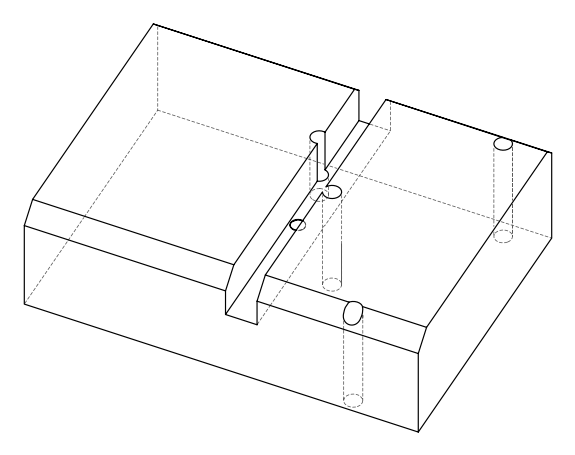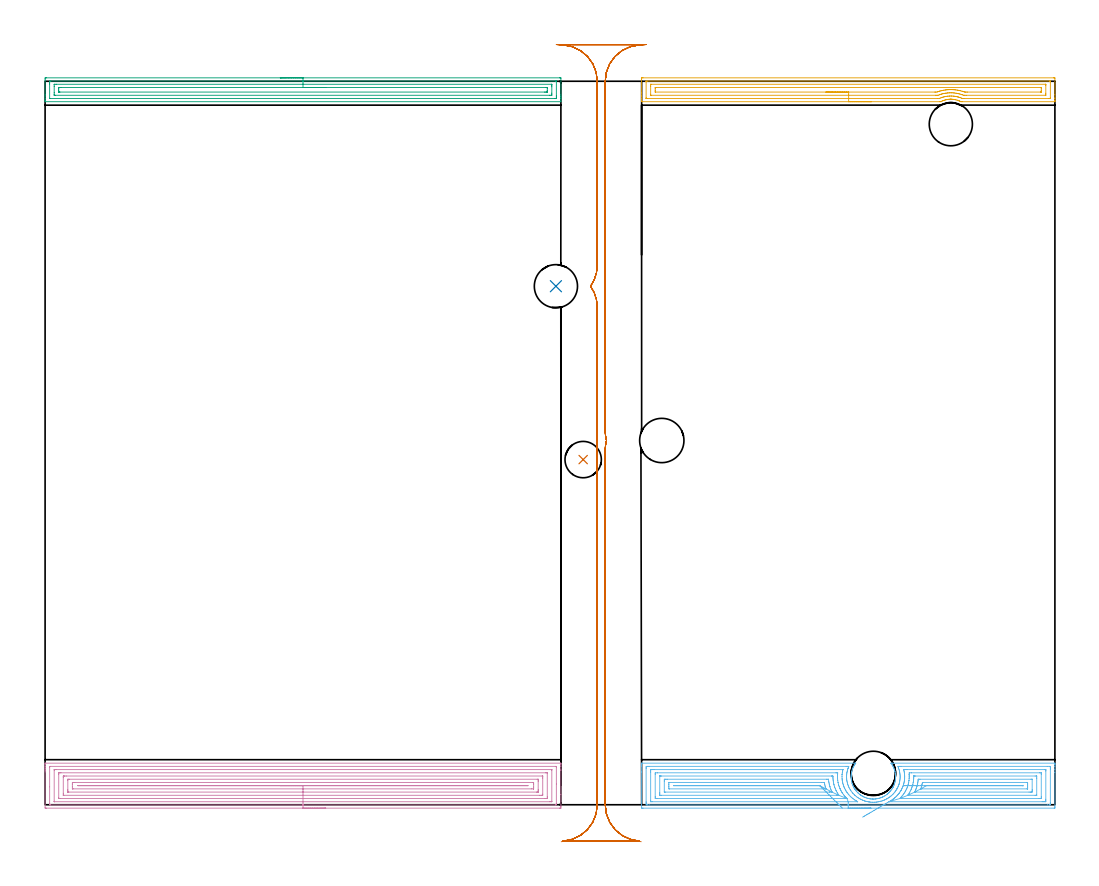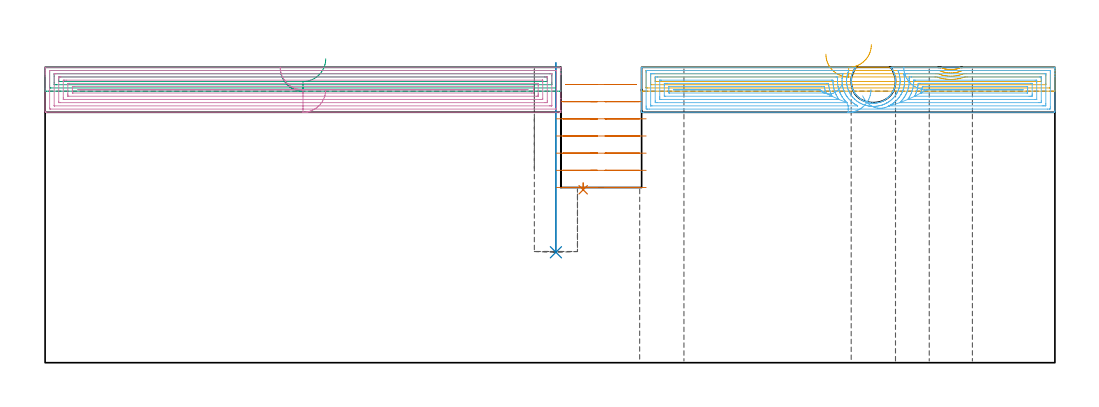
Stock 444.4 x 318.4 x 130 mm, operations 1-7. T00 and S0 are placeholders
(PLAN: 19 operations, 13 tool changes, 54.7 min)
(1 INDEXABLE_INSERT_DRILL_BLIND_HOLE_FROM_SOLID | STEP1POCKET | NXT0302_003 | 0.02 min | 10773 mm3)
(2 INDEXABLE_INSERT_DRILL_BLIND_HOLE_FROM_SOLID_1 | STEP1POCKET_1 | NXT0302_009 | 0.34 min | 22979 mm3)
(3 AREA_MILL | FG_CHAMFER_SURFACE | UGT0205_001 | 7.51 min | 12846 mm3)
(4 AREA_MILL_1 | FG_CHAMFER_SURFACE_1 | UGT0205_001 | 14.7 min | 46029 mm3)
(5 AREA_MILL_2 | FG_CHAMFER_SURFACE_2 | UGT0205_001 | 6.07 min | 10359 mm3)
(6 AREA_MILL_3 | FG_CHAMFER_SURFACE_3 | UGT0205_001 | 11.19 min | 37078 mm3)
(7 MILL_RECTANGULAR_SLOT | SLOT_RECTANGULAR | UGT0201_004 | Follow Part, ap 8, ae 75% | 10.96 min | 578624 mm3)
(8 SPOT_DRILL | STEP1HOLE | NXT0321_9005460120000 | 0.05 min | 31 mm3)
(9 SPOT_DRILL_1 | STEP1HOLE_1 | NXT0321_9005460120000 | 0.05 min | 224 mm3)
(10 SPOT_DRILL_2 | STEP1HOLE_2 | NXT0321_9005460120000 | 0.05 min | 219 mm3)
(11 DRILL_BLIND_HOLE_INTO_CENTER | STEP1HOLE | UGT0301_198 | 0.06 min | 143 mm3)
(12 GUN_DRILL_THROUGH_HOLE | STEP1HOLE | UGT0307_003 | 0.62 min | 4529 mm3)
(13 SPADE_DRILL_TO_ENLARGE_THROUGH_HOLE | STEP1HOLE | UGT0306_010 | 0.55 min | 32260 mm3)
(14 DRILL_BLIND_HOLE_INTO_CENTER_1 | STEP1HOLE_1 | NXT0301_092 | 0.08 min | 1689 mm3)
(15 GUN_DRILL_THROUGH_HOLE_1 | STEP1HOLE_1 | UGT0307_009 | 0.65 min | 12812 mm3)
(16 DRILL_TO_ENLARGE_THROUGH_HOLE | STEP1HOLE_1 | UGT0301_048 | 0.56 min | 22022 mm3)
(17 DRILL_BLIND_HOLE_INTO_CENTER_2 | STEP1HOLE_2 | UGT0301_198 | 0.06 min | 432 mm3)
(18 GUN_DRILL_THROUGH_HOLE_2 | STEP1HOLE_2 | UGT0307_003 | 0.63 min | 4662 mm3)
(19 SPADE_DRILL_TO_ENLARGE_THROUGH_HOLE_1 | STEP1HOLE_2 | UGT0306_010 | 0.55 min | 33036 mm3)
(TOOL NXT0302_003 | Index. Insert Drill 16mm [880-D1600L20-05] | D16 PA176 FL80 Z2)
(TOOL NXT0302_009 | Index. Insert Drill 19mm [880-D1900L25-05] | D19 PA176 FL95 Z2)
(TOOL UGT0205_001 | Chamfer Mill 20 x 3 x 45 deg. | D20 FL50 Z2)
(TOOL UGT0201_004 | End Mill 32 mm | D32 FL53 Z6)
(TOOL NXT0321_9005460120000 | NC Spot Drill, 142deg, 12mm, Carbide, Uncoated | D12 PA142 FL30 Z2)
(TOOL UGT0301_198 | Twist Drill 7.9 mm | D7.9 PA118 FL73 Z2)
(TOOL UGT0307_003 | Gun Drill 7 mm | D7 PA130 FL24 Z1)
(TOOL UGT0306_010 | Spade Drill 19.5mm | D19.5 PA132 FL10 Z2)
(TOOL NXT0301_092 | Carbide Drill 12.1mm [860.1-1210-061A1-MM 2214] | D12.1 PA140 FL77 Z2)
(TOOL UGT0307_009 | Gun Drill 12 mm | D12 PA130 FL24 Z1)
(TOOL UGT0301_048 | Twist Drill 19 mm | D19 PA118 FL135 Z2)
(OP 1 INDEXABLE_INSERT_DRILL_BLIND_HOLE_FROM_SOLID)
G17 G21 G94 G90
T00 M6
G54
G17 G0 G90 X236.8 Y151.9 S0 M3
G43 Z140. H1
G94 G81 G98 Z76.1 F250. R79.1
G80
M5
M2
(OP 2 INDEXABLE_INSERT_DRILL_BLIND_HOLE_FROM_SOLID_1)
G17 G21 G94 G90
T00 M6
G54
G17 G0 G90 X224.8 Y228.2 S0 M3
G43 Z140. H1
G94 G81 G98 Z48.6 F250. R132.
G80
M5
M2
(OP 3 AREA_MILL)
G17 G21 G94 G90
T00 M6
G54
G17 G0 G90 X103.5 Y319.9 S1061 M3
G43 Z140. H0
Z129.5
G94 G1 X103.538 Z128.628 F250.
X103.652 Z127.764
X103.841 Z126.912
X104.103 Z126.08
X104.437 Z125.274
X104.84 Z124.5
X105.308 Z123.764
X105.84 Z123.072
X106.429 Z122.429
X107.072 Z121.84
X107.764 Z121.309
X108.5 Z120.84
X109.274 Z120.437
X110.08 Z120.103
X110.912 Z119.841
X111.763 Z119.652
X112.628 Z119.538
X113.5 Z119.5
X226.395
X226.87 Y319.895 Z119.503
X226.99 Y319.892 Z119.506
X227. Y319.767 Z119.631
Y312.453 Z126.941
Y311.887 Z127.51
Y311.574 Z127.822
Y311.008 Z128.388
Y310.695 Z128.7
X226.999 Y309.696 Z129.703
X226.99 Y309.406 Z129.993
X226.841 Y309.4 Z130.
X0.159
X0.01 Y309.406 Z129.993
X0. Y309.697 Z129.703
Y310.068 Z129.331
Y310.695 Z128.7
Y311.887 Z127.51
Y312.453 Z126.941
Y318.888 Z120.509
X0.005 Y319.484 Z119.913
X0.01 Y319.892 Z119.506
X0.187 Y319.896 Z119.503
X0.605 Y319.9 Z119.5
X113.5
Y318.486 Z120.914
X224.61 Y318.485 Z120.915
X224.732
X224.965 Y318.48 Z120.92
X224.987 Y318.479 Z120.921
X224.991 Y318.464 Z120.936
X224.997 Y318.435 Z120.965
X224.999 Y318.406 Z120.994
X225. Y312.068 Z127.332
X224.998 Y311.574 Z127.826
X224.996 Y311.194 Z128.206
X224.985 Y310.821 Z128.579
X224.61 Y310.816 Z128.584
X224.488 Y310.815 Z128.585
X2.39
X2.268
X2.035 Y310.82 Z128.58
X2.013 Y310.821 Z128.579
X2.009 Y310.836 Z128.564
X2.003 Y310.865 Z128.535
X2.001 Y310.894 Z128.506
X2. Y317.232 Z122.168
X2.001 Y317.726 Z121.674
X2.004 Y318.106 Z121.294
X2.015 Y318.479 Z120.921
X2.39 Y318.484 Z120.916
X2.512 Y318.485 Z120.915
X113.5 Y318.486 Z120.914
Y317.072 Z122.328
X222.825 Y317.071 Z122.329
X222.901 Y317.069 Z122.331
X222.96 Y317.066 Z122.334
X222.99 Y317.063 Z122.337
X222.992 Y317.019 Z122.381
X222.997 Y316.847 Z122.553
X223. Y316.675 Z122.725
Y315.968 Z123.432
Y313.159 Z126.241
X222.997 Y312.453 Z126.947
X222.994 Y312.286 Z127.114
X222.986 Y312.235 Z127.165
X222.938 Y312.233 Z127.167
X222.825 Y312.231 Z127.169
X222.16 Y312.229 Z127.171
X221.932 Y312.228 Z127.172
X4.403 Y312.229 Z127.171
X4.175
X4.099 Y312.231 Z127.169
X4.04 Y312.234 Z127.166
X4.01 Y312.237 Z127.163
X4.008 Y312.281 Z127.119
X4.003 Y312.453 Z126.947
X4. Y312.625 Z126.775
Y313.332 Z126.068
Y316.141 Z123.259
X4.003 Y316.847 Z122.553
X4.006 Y317.014 Z122.386
X4.014 Y317.065 Z122.335
X4.062 Y317.067 Z122.333
X4.175 Y317.069 Z122.331
X4.84 Y317.071 Z122.329
X5.068
X113.5 Y317.072 Z122.328
Y315.657 Z123.743
X220.464
X220.873 Y315.653 Z123.747
X220.959 Y315.651 Z123.749
X220.99 Y315.648 Z123.752
X220.993 Y315.607 Z123.793
X220.996 Y315.511 Z123.889
X221. Y315.129 Z124.271
Y314.25 Z125.15
Y314.211 Z125.189
X220.993 Y313.791 Z125.609
X220.99 Y313.687 Z125.713
X220.978 Y313.649 Z125.751
X220.916 Y313.648 Z125.752
X220.722 Y313.645 Z125.755
X220.147 Y313.643 Z125.757
X219.832
X6.536
X6.127 Y313.647 Z125.753
X6.041 Y313.649 Z125.751
X6.01 Y313.652 Z125.748
X6.007 Y313.693 Z125.707
X6.004 Y313.789 Z125.611
X6. Y314.171 Z125.229
Y315.05 Z124.35
Y315.089 Z124.311
X6.007 Y315.509 Z123.891
X6.01 Y315.613 Z123.787
X6.022 Y315.651 Z123.749
X6.084 Y315.652 Z123.748
X6.278 Y315.655 Z123.745
X6.852 Y315.657 Z123.743
X7.168
X113.5
X114.372 Z123.781
X115.236 Z123.895
X116.088 Z124.083
X116.92 Z124.346
X117.726 Z124.68
X118.5 Z125.082
X119.236 Z125.551
X119.928 Z126.082
X120.571 Z126.672
X121.16 Z127.315
X121.691 Z128.007
X122.16 Z128.743
X122.563 Z129.517
X122.897 Z130.322
X123.159 Z131.155
X123.348 Z132.006
X123.462 Z132.871
X123.5 Z133.743
G0 Z140.
M5
M2
(OP 4 AREA_MILL_1)
G17 G21 G94 G90
T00 M6
G54
G17 G0 G90 X123.5 Y-1.5 S1061 M3
G43 Z140. H0
Z120.2
G94 G1 X123.462 Z119.328 F250.
X123.348 Z118.464
X123.159 Z117.612
X122.897 Z116.78
X122.563 Z115.974
X122.16 Z115.2
X121.692 Z114.464
X121.16 Z113.772
X120.571 Z113.129
X119.928 Z112.54
X119.236 Z112.008
X118.5 Z111.54
X117.726 Z111.137
X116.92 Z110.803
X116.088 Z110.541
X115.236 Z110.352
X114.372 Z110.238
X113.5 Z110.2
X0.605
X0.273 Y-1.496 Z110.202
X0.01 Y-1.492 Z110.206
X0. Y-1.224 Z110.473
Y14.467 Z126.162
Y15.07 Z126.764
Y15.642 Z127.339
Y15.959 Z127.656
Y16.532 Z128.228
Y16.849 Z128.544
Y17.483 Z129.182
Y17.899 Z129.599
X0.007 Y18.26 Z129.951
X0.01 Y18.305 Z129.995
X0.155 Y18.3 Z130.
X226.845
X226.99 Y18.305 Z129.995
X226.993 Y18.26 Z129.951
X227. Y17.899 Z129.598
Y17.483 Z129.183
Y16.849 Z128.544
Y15.642 Z127.339
Y15.07 Z126.764
Y4.541 Z116.238
Y-0.652 Z111.045
X226.998 Y-0.938 Z110.759
X226.992 Y-1.492 Z110.206
X226.952 Y-1.494 Z110.204
X226.395 Y-1.5 Z110.2
X113.5
Y-0.086 Z111.614
X2.427 Y-0.085 Z111.615
X2.39 Y-0.083 Z111.617
X2.01 Y-0.049 Z111.651
X2.001 Y0.339 Z112.039
X2. Y7.9 Z119.6
X2.001 Y16.347 Z128.047
X2.01 Y16.849 Z128.549
X2.355 Y16.883 Z128.583
X2.39 Y16.885 Z128.585
X224.573
X224.61 Y16.883 Z128.583
X224.99 Y16.849 Z128.549
X224.999 Y16.461 Z128.161
X225. Y9.095 Z120.795
X224.999 Y0.453 Z112.153
X224.99 Y-0.049 Z111.651
X224.645 Y-0.083 Z111.617
X224.61 Y-0.085 Z111.615
X113.5 Y-0.086 Z111.614
Y1.328 Z113.028
X4.175 Y1.329 Z113.029
X4.041 Y1.33 Z113.03
X4.019 Y1.332 Z113.032
X4.014 Y1.334 Z113.034
X4.01 Y1.347 Z113.047
X4.004 Y1.439 Z113.139
X4.001 Y1.555 Z113.255
Y15.243 Z126.943
X4.007 Y15.419 Z127.119
X4.01 Y15.463 Z127.163
X4.026 Y15.466 Z127.166
X4.075 Y15.469 Z127.169
X4.175 Y15.47 Z127.17
X4.665 Y15.471 Z127.171
X5.068
X222.825
X222.959 Y15.47 Z127.17
X222.981 Y15.468 Z127.168
X222.986 Y15.466 Z127.166
X222.99 Y15.453 Z127.153
X222.996 Y15.361 Z127.061
X222.999 Y15.245 Z126.945
Y1.557 Z113.257
X222.993 Y1.381 Z113.081
X222.99 Y1.337 Z113.037
X222.974 Y1.334 Z113.034
X222.925 Y1.331 Z113.031
X222.825 Y1.33 Z113.03
X222.335 Y1.329 Z113.029
X221.932 Y1.328 Z113.028
X113.5
Y2.743 Z114.443
X6.729
X6.063 Y2.745 Z114.445
X6.025 Y2.747 Z114.447
X6.01 Y2.749 Z114.449
X6.008 Y2.768 Z114.468
X6.003 Y2.868 Z114.568
X6.001 Y3.068 Z114.768
X6. Y13.291 Z124.991
X6.002 Y13.716 Z125.416
X6.005 Y13.928 Z125.628
X6.01 Y14.034 Z125.734
X6.013 Y14.051 Z125.751
X6.034 Y14.053 Z125.753
X6.086 Y14.055 Z125.755
X6.853 Y14.057 Z125.757
X6.976
X220.271
X220.937 Y14.055 Z125.755
X220.975 Y14.053 Z125.753
X220.99 Y14.051 Z125.751
X220.992 Y14.032 Z125.732
X220.996 Y13.932 Z125.632
X220.999 Y13.732 Z125.432
X221. Y3.509 Z115.209
X220.998 Y3.084 Z114.784
X220.995 Y2.872 Z114.572
X220.99 Y2.766 Z114.466
X220.987 Y2.749 Z114.449
X220.966 Y2.747 Z114.447
X220.914 Y2.745 Z114.445
X220.147 Y2.743 Z114.443
X220.024
X113.5
Y4.157 Z115.857
X8.234
X8.105 Y4.159 Z115.859
X8.02 Y4.163 Z115.863
X8.009 Y4.165 Z115.865
X8.005 Y4.169 Z115.869
X8.003 Y4.186 Z115.886
X8.001 Y4.398 Z116.098
X8. Y5.033 Z116.733
Y12.147 Z123.847
X8.003 Y12.402 Z124.102
X8.007 Y12.561 Z124.261
X8.01 Y12.633 Z124.333
X8.154 Y12.637 Z124.337
X8.397 Y12.641 Z124.341
X8.637 Y12.642 Z124.342
X9.288 Y12.643 Z124.343
X218.766
X218.895 Y12.641 Z124.341
X218.979 Y12.637 Z124.337
X218.991 Y12.635 Z124.335
X218.995 Y12.631 Z124.331
X218.997 Y12.614 Z124.314
X218.999 Y12.402 Z124.102
X219. Y11.767 Z123.467
Y4.653 Z116.353
X218.997 Y4.398 Z116.098
X218.993 Y4.239 Z115.939
X218.99 Y4.167 Z115.867
X218.846 Y4.163 Z115.863
X218.603 Y4.159 Z115.859
X218.363 Y4.158 Z115.858
X217.712 Y4.157 Z115.857
X113.5
Y5.571 Z117.271
X10.422 Y5.572 Z117.272
X10.136 Y5.573 Z117.273
X10.051 Y5.576 Z117.276
X10.016 Y5.578 Z117.278
X10.01 Y5.596 Z117.296
X10.003 Y5.705 Z117.405
X10.001 Y6.177 Z117.877
X10. Y6.597 Z118.297
X10.001 Y10.623 Z122.323
X10.003 Y11.041 Z122.741
X10.01 Y11.184 Z122.884
X10.014 Y11.222 Z122.922
X10.043 Y11.224 Z122.924
X10.119 Y11.226 Z122.926
X10.422 Y11.228 Z122.928
X10.707 Y11.229 Z122.929
X216.578 Y11.228 Z122.928
X216.864 Y11.227 Z122.927
X216.949 Y11.224 Z122.924
X216.984 Y11.222 Z122.922
X216.99 Y11.204 Z122.904
X216.997 Y11.095 Z122.795
X216.999 Y10.623 Z122.323
X217. Y10.203 Z121.903
Y6.645 Z118.345
X216.999 Y6.177 Z117.877
X216.997 Y5.759 Z117.459
X216.99 Y5.616 Z117.316
X216.986 Y5.578 Z117.278
X216.957 Y5.576 Z117.276
X216.881 Y5.574 Z117.274
X216.578 Y5.572 Z117.272
X216.293 Y5.571 Z117.271
X113.5
Y6.985 Z118.685
X12.288 Y6.986 Z118.686
X12.207 Y6.988 Z118.688
X12.127 Y6.992 Z118.692
X12.01 Y7.003 Z118.703
X12.007 Y7.066 Z118.766
X12.001 Y7.271 Z118.971
X12. Y7.955 Z119.655
Y9.051 Z120.751
X12.003 Y9.734 Z121.434
X12.006 Y9.785 Z121.485
X12.009 Y9.805 Z121.505
X12.047 Y9.809 Z121.509
X12.128 Y9.813 Z121.513
X12.207 Y9.814 Z121.514
X13.019 Y9.815 Z121.515
X214.713 Y9.814 Z121.514
X214.793 Y9.812 Z121.512
X214.873 Y9.808 Z121.508
X214.99 Y9.797 Z121.497
X214.993 Y9.734 Z121.434
X214.999 Y9.529 Z121.229
X215. Y8.845 Z120.545
Y7.749 Z119.449
X214.997 Y7.066 Z118.766
X214.994 Y7.015 Z118.715
X214.991 Y6.995 Z118.695
X214.954 Y6.991 Z118.691
X214.872 Y6.987 Z118.687
X214.793 Y6.986 Z118.686
X213.981 Y6.985 Z118.685
X113.5
Y8.4 Z120.1
X14.438 Y8.399 Z120.099
Y8.4 Z120.1
X212.562
X113.5
X112.628 Z120.138
X111.764 Z120.251
X110.912 Z120.44
X110.08 Z120.703
X109.274 Z121.036
X108.5 Z121.439
X107.764 Z121.908
X107.072 Z122.439
X106.429 Z123.028
X105.84 Z123.672
X105.308 Z124.364
X104.84 Z125.1
X104.437 Z125.873
X104.103 Z126.679
X103.841 Z127.511
X103.652 Z128.363
X103.538 Z129.228
X103.5 Z130.1
G0 Z140.
M5
M2
(OP 5 AREA_MILL_2)
G17 G21 G94 G90
T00 M6
G54
G17 G0 G90 X363.626 Y309.4 S1061 M3
G43 Z140. H0
G94 G1 X363.588 Z139.128 F250.
X363.474 Z138.263
X363.286 Z137.412
X363.023 Z136.58
X362.689 Z135.774
X362.287 Z135.
X361.818 Z134.264
X361.287 Z133.572
X360.697 Z132.929
X360.054 Z132.339
X359.362 Z131.808
X358.626 Z131.34
X357.853 Z130.937
X357.047 Z130.603
X356.215 Z130.341
X355.363 Z130.152
X354.498 Z130.038
X353.626 Z130.
X262.683
X262.51 Y309.402 Z129.989
X262.502 Y309.568 Z129.824
X262.5 Y309.741 Z129.658
Y309.973 Z129.426
Y310.695 Z128.7
Y311.934 Z127.462
Y313.332 Z126.064
Y319.225 Z120.173
X262.503 Y319.484 Z119.914
X262.51 Y319.892 Z119.505
X262.711 Y319.896 Z119.502
X263.131 Y319.9 Z119.5
X443.769
X444.245 Y319.895 Z119.503
X444.39 Y319.892 Z119.506
X444.4 Y319.743 Z119.654
Y312.453 Z126.942
Y311.056 Z128.341
Y310.695 Z128.7
Y309.973 Z129.426
Y309.741 Z129.658
X444.397 Y309.568 Z129.824
X444.39 Y309.402 Z129.989
X444.216 Y309.4 Z130.
X403.528
X403.038 Y309.406 Z129.992
X402.97 Y309.433 Z129.966
X402.586 Y309.617 Z129.78
X402.31 Y309.735 Z129.663
X402.141 Y309.807 Z129.591
X401.693 Y309.977 Z129.423
X401.351 Y310.092 Z129.308
X400.799 Y310.232 Z129.164
X400.353 Y310.329 Z129.07
X399.906 Y310.402 Z128.997
X399.46 Y310.452 Z128.943
X399.392 Y310.456 Z128.937
X399.012 Y310.486 Z128.91
X398.845 Y310.493 Z128.905
X398.786 Y310.494 Z128.904
X398.662 Z128.9
X398.519 Y310.495
X398.467 Y310.496 Z128.902
X398.398 Y310.495 Z128.9
X398.32 Y310.489 Z128.902
X398.119 Y310.481 Z128.914
X398.041 Y310.475 Z128.921
X397.818 Y310.456 Z128.936
X397.672 Y310.446 Z128.95
X397.226 Y310.393 Z129.007
X396.778 Y310.316 Z129.083
X396.374 Y310.226 Z129.17
X396.332 Y310.217 Z129.18
X395.849 Y310.092 Z129.308
X395.439 Y309.954 Z129.446
X394.99 Y309.779 Z129.619
X394.545 Y309.584 Z129.812
X394.373 Y309.501 Z129.897
X394.242 Y309.44 Z129.958
X394.164 Y309.406 Z129.992
X393.691 Y309.4 Z130.
X353.626
Y310.814 Z128.586
X264.919 Y310.815 Z128.585
X264.796 Y310.816 Z128.584
X264.553 Y310.821 Z128.579
X264.509 Y310.829 Z128.571
X264.505 Y310.862 Z128.538
X264.503 Y310.897 Z128.503
X264.5 Y311.106 Z128.294
Y318.138 Z121.262
X264.502 Y318.275 Z121.125
X264.505 Y318.385 Z121.015
X264.51 Y318.457 Z120.943
X264.517 Y318.479 Z120.921
X265.041 Y318.485 Z120.915
X441.981
X442.104 Y318.484 Z120.916
X442.347 Y318.479 Z120.921
X442.391 Y318.471 Z120.929
X442.395 Y318.438 Z120.962
X442.397 Y318.403 Z120.997
X442.4 Y318.194 Z121.206
Y311.162 Z128.238
X442.398 Y311.025 Z128.375
X442.395 Y310.915 Z128.485
X442.39 Y310.843 Z128.557
X442.383 Y310.821 Z128.579
X441.859 Y310.814 Z128.586
X404.3 Y310.815 Z128.585
X403.915 Y310.819 Z128.581
X403.722 Y310.821 Z128.579
X403.626 Y310.835 Z128.565
X403.528 Y310.873 Z128.527
X403.222 Y310.996 Z128.404
X402.634 Y311.217 Z128.183
X402.303 Y311.33 Z128.07
X401.849 Y311.466 Z127.934
X401.74 Y311.495 Z127.905
X401.43 Y311.574 Z127.826
X400.845 Y311.693 Z127.707
X400.695 Y311.721 Z127.679
X400.286 Y311.784 Z127.616
X399.951 Y311.823 Z127.577
X399.666 Y311.854 Z127.546
X399.057 Y311.895 Z127.505
X398.722 Y311.903 Z127.497
X398.163 Y311.896 Z127.504
X397.853 Y311.878 Z127.522
X397.268 Y311.826 Z127.574
X397.04 Y311.798 Z127.602
X396.374 Y311.697 Z127.703
X396.268 Y311.678 Z127.722
X395.765 Y311.574 Z127.826
X395.48 Y311.503 Z127.897
X395.121 Y311.401 Z127.999
X394.847 Y311.317 Z128.083
X394.735 Y311.28 Z128.12
X394.586 Y311.226 Z128.174
X394.197 Y311.077 Z128.323
X393.691 Y310.877 Z128.523
X393.558 Y310.825 Z128.575
X392.797 Y310.816 Z128.584
X392.675 Y310.815 Z128.585
X353.626 Y310.814 Z128.586
Y312.228 Z127.172
X266.632 Y312.229 Z127.171
X266.571 Y312.23 Z127.17
X266.531 Y312.233 Z127.167
X266.515 Y312.235 Z127.165
X266.51 Y312.25 Z127.15
X266.504 Y312.453 Z126.947
X266.501 Y312.656 Z126.744
X266.5 Y316.172 Z123.228
X266.504 Y316.847 Z122.553
X266.507 Y317.044 Z122.356
X266.516 Y317.065 Z122.335
X266.537 Y317.067 Z122.333
X266.594 Y317.07 Z122.33
X266.708 Y317.071 Z122.329
X440.268
X440.329 Y317.07 Z122.33
X440.369 Y317.067 Z122.333
X440.385 Y317.065 Z122.335
X440.39 Y317.05 Z122.35
X440.396 Y316.847 Z122.553
X440.399 Y316.644 Z122.756
X440.4 Y313.128 Z126.272
X440.396 Y312.453 Z126.947
X440.392 Y312.256 Z127.144
X440.384 Y312.235 Z127.165
X440.363 Y312.233 Z127.167
X440.306 Y312.23 Z127.17
X440.192 Y312.229 Z127.171
X405.317
X404.648 Y312.231 Z127.169
X404.422 Y312.235 Z127.165
X404.201 Y312.24 Z127.16
X403.628 Y312.453 Z126.947
X403.528 Y312.489 Z126.911
X403.471 Y312.508 Z126.892
X402.634 Y312.762 Z126.638
X402.204 Y312.875 Z126.525
X401.74 Y312.979 Z126.421
X401.073 Y313.107 Z126.293
X400.845 Y313.144 Z126.256
X400.036 Y313.248 Z126.152
X399.951 Y313.256 Z126.144
X399.073 Y313.316 Z126.084
X399.057
X398.177 Y313.317 Z126.083
X398.163
X397.339 Y313.262 Z126.138
X397.268 Y313.255 Z126.145
X396.54 Y313.169 Z126.231
X396.374 Y313.145 Z126.255
X395.77 Y313.046 Z126.354
X395.48 Y312.985 Z126.415
X395.039 Y312.886 Z126.514
X394.586 Y312.769 Z126.631
X394.333 Y312.701 Z126.699
X393.691 Y312.496 Z126.904
X393.659 Y312.485 Z126.915
X393.572 Y312.453 Z126.947
X393.012 Y312.242 Z127.158
X392.797 Y312.236 Z127.164
X392.13 Y312.23 Z127.17
X391.903 Y312.229 Z127.171
X353.626 Y312.228 Z127.172
Y313.643 Z125.757
X268.649
X268.567 Y313.645 Z125.755
X268.53 Y313.647 Z125.753
X268.514 Y313.649 Z125.751
X268.51 Y313.666 Z125.734
X268.506 Y313.773 Z125.627
X268.5 Y314.207 Z125.193
Y315.086 Z124.314
X268.507 Y315.527 Z123.873
X268.51 Y315.635 Z123.765
X268.517 Y315.651 Z123.749
X268.551 Y315.653 Z123.747
X268.62 Y315.655 Z123.745
X268.813 Y315.657 Z123.743
X438.251
X438.333 Y315.655 Z123.745
X438.37 Y315.653 Z123.747
X438.386 Y315.651 Z123.749
X438.39 Y315.634 Z123.766
X438.394 Y315.527 Z123.873
X438.4 Y315.093 Z124.307
Y314.214 Z125.186
X438.393 Y313.773 Z125.627
X438.39 Y313.665 Z125.735
X438.383 Y313.649 Z125.751
X438.349 Y313.647 Z125.753
X438.28 Y313.645 Z125.755
X438.087 Y313.643 Z125.757
X405.894
X405.317 Y313.645 Z125.755
X404.995 Y313.648 Z125.752
X404.711 Y313.654 Z125.746
X404.422 Y313.748 Z125.652
X403.791 Y313.952 Z125.448
X403.528 Y314.029 Z125.371
X402.881 Y314.211 Z125.189
X402.634 Y314.268 Z125.132
X402.558 Y314.285 Z125.115
X401.74 Y314.444 Z124.956
X401.447 Y314.498 Z124.902
X400.845 Y314.58 Z124.82
X400.415 Y314.633 Z124.767
X399.951 Y314.673 Z124.727
X399.447 Y314.706 Z124.694
X399.057 Y314.724 Z124.676
X398.532 Y314.727 Z124.673
X398.163 Y314.725 Z124.675
X397.666 Y314.699 Z124.701
X397.268 Y314.673 Z124.727
X396.837 Y314.635 Z124.765
X396.374 Y314.582 Z124.818
X396.04 Y314.539 Z124.861
X395.48 Y314.451 Z124.949
X395.271 Y314.416 Z124.984
X394.586 Y314.274 Z125.126
X394.533 Y314.262 Z125.138
X394.312 Y314.211 Z125.189
X393.824 Y314.08 Z125.32
X393.691 Y314.042 Z125.358
X393.144 Y313.87 Z125.53
X392.797 Y313.757 Z125.643
X392.475 Y313.649 Z125.751
X391.903 Y313.645 Z125.755
X391.586 Y313.643 Z125.757
X353.626
X352.755 Z125.795
X351.89 Z125.909
X351.038 Z126.098
X350.206 Z126.36
X349.4 Z126.694
X348.626 Z127.097
X347.891 Z127.566
X347.198 Z128.097
X346.555 Z128.686
X345.966 Z129.329
X345.435 Z130.022
X344.966 Z130.757
X344.563 Z131.531
X344.229 Z132.337
X343.967 Z133.169
X343.778 Z134.021
X343.664 Z134.886
X343.626 Z135.757
G0 Z140.
M5
M2
(OP 6 AREA_MILL_3)
G17 G21 G94 G90
T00 M6
G54
G17 G0 G90 X363.45 Y-1.5 S1061 M3
G43 Z140. H0
Z120.2
G94 G1 X363.412 Z119.328 F250.
X363.298 Z118.464
X363.109 Z117.612
X362.847 Z116.78
X362.513 Z115.974
X362.11 Z115.2
X361.641 Z114.464
X361.11 Z113.772
X360.521 Z113.129
X359.878 Z112.54
X359.186 Z112.008
X358.45 Z111.54
X357.676 Z111.137
X356.87 Z110.803
X356.038 Z110.541
X355.186 Z110.352
X354.322 Z110.238
X353.45 Z110.2
X263.131
X262.798 Y-1.497 Z110.202
X262.51 Y-1.492 Z110.206
X262.5 Y-1.2 Z110.497
Y14.443 Z126.139
Y16.849 Z128.544
Y17.579 Z129.279
Y17.839 Z129.539
X262.506 Y18.253 Z129.945
X262.51 Y18.304 Z129.995
X262.679 Y18.3 Z130.
X356.58
X356.735 Y18.297 Z129.989
X356.716 Y18.264 Z129.957
X356.64 Y18.15 Z129.85
X356.597 Y18.091 Z129.791
X356.442 Y17.869 Z129.569
X356.13 Y17.395 Z129.095
X355.892 Y16.97 Z128.67
X355.671 Y16.539 Z128.239
X355.474 Y16.099 Z127.799
X355.296 Y15.654 Z127.354
X355.237 Y15.491 Z127.191
X355.027 Y14.769 Z126.469
X354.92 Y14.327 Z126.027
X354.836 Y13.884 Z125.584
X354.774 Y13.442 Z125.142
X354.732 Y12.998 Z124.698
X354.711 Y12.556 Z124.256
X354.709 Y12.113 Z123.813
X354.728 Y11.67 Z123.37
X354.766 Y11.228 Z122.928
X354.825 Y10.784 Z122.484
X354.91 Y10.343 Z122.043
X355.127 Y9.457 Z121.157
X355.178 Y9.282 Z120.982
X355.237 Y9.109 Z120.809
X355.446 Y8.572 Z120.272
X355.641 Y8.128 Z119.826
X355.727 Y7.955 Z119.648
X355.859 Y7.689 Z119.384
X355.957 Y7.511 Z119.205
X355.991 Y7.447 Z119.143
X356.062 Y7.323 Z119.023
X356.13 Y7.207 Z118.906
X356.224 Y7.066 Z118.762
X356.309 Y6.935 Z118.634
X356.396 Y6.802 Z118.501
X356.431 Y6.754 Z118.453
X356.528 Y6.621 Z118.317
X356.639 Y6.466 Z118.165
X356.701 Y6.38 Z118.08
X356.729 Y6.345 Z118.044
X356.862 Y6.177 Z117.872
X357.024 Y5.968 Z117.668
X357.05 Y5.937 Z117.637
X357.068 Y5.916 Z117.616
X357.484 Y5.473 Z117.172
X357.673 Y5.287 Z116.984
X357.722 Y5.238 Z116.937
X357.931 Y5.032 Z116.73
X358.365 Y4.67 Z116.369
X358.718 Y4.398 Z116.095
X358.81 Y4.327 Z116.024
X359.068 Y4.147 Z115.844
X359.263 Y4.025 Z115.722
X359.383 Y3.95 Z115.646
X359.628 Y3.805 Z115.503
X359.704 Y3.761 Z115.459
X360.157 Y3.525 Z115.223
X360.263 Y3.474 Z115.173
X360.597 Y3.315 Z115.012
X360.719 Y3.261 Z114.96
X360.803 Y3.228 Z114.928
X360.846 Y3.212 Z114.911
X361.051 Y3.135 Z114.83
X361.103 Y3.115 Z114.81
X361.498 Y2.979 Z114.672
X361.945 Y2.846 Z114.545
X362.393 Y2.736 Z114.435
X362.84 Y2.65 Z114.347
X363.039 Y2.619 Z114.318
X363.101 Y2.61 Z114.309
X363.287 Y2.584 Z114.279
X363.724 Y2.537 Z114.237
X364.126 Y2.515 Z114.214
X364.141 Z114.213
X364.171 Y2.513 Z114.21
X364.174
X364.355 Y2.511 Z114.206
X364.617 Y2.507 Z114.205
X365.075 Y2.527 Z114.218
X365.44 Y2.554 Z114.253
X365.511 Y2.559 Z114.259
X365.957 Y2.616 Z114.316
X366.405 Y2.696 Z114.393
X366.864 Y2.8 Z114.494
X366.957 Y2.823 Z114.522
X367.025 Y2.842 Z114.54
X367.311 Y2.922 Z114.619
X367.744 Y3.061 Z114.761
X368.146 Y3.212 Z114.91
X368.205 Y3.235 Z114.931
X368.278 Y3.261 Z114.96
X368.638 Y3.424 Z115.12
X368.652 Y3.431 Z115.127
X369.087 Y3.648 Z115.348
X369.531 Y3.895 Z115.594
X369.928 Y4.146 Z115.845
X370.424 Y4.5 Z116.2
X370.55 Y4.6 Z116.3
X370.666 Y4.694 Z116.391
X370.739 Y4.752 Z116.45
X370.75 Y4.761 Z116.459
X371.067 Y5.031 Z116.731
X371.225 Y5.178 Z116.878
X371.318 Y5.264 Z116.964
X371.628 Y5.584 Z117.284
X371.867 Y5.848 Z117.547
X371.896 Y5.88 Z117.578
X371.929 Y5.917 Z117.616
X372.084 Y6.105 Z117.803
X372.143 Y6.177 Z117.872
X372.211 Y6.258 Z117.956
X372.602 Y6.802 Z118.501
X372.862 Y7.204 Z118.902
X373.104 Y7.612 Z119.311
X373.124 Y7.648 Z119.347
X373.144 Y7.687 Z119.386
X373.275 Y7.955 Z119.653
X373.359 Y8.128 Z119.826
X373.507 Y8.463 Z120.163
X373.555 Y8.572 Z120.272
X373.724 Y9.013 Z120.713
X373.871 Y9.457 Z121.157
X373.998 Y9.896 Z121.596
X374.095 Y10.343 Z122.043
X374.174 Y10.784 Z122.484
X374.234 Y11.228 Z122.928
X374.272 Y11.67 Z123.37
X374.291 Y12.113 Z123.813
X374.289 Y12.556 Z124.256
X374.268 Y12.998 Z124.698
X374.226 Y13.442 Z125.142
X374.159 Y13.884 Z125.584
X373.998 Y14.705 Z126.405
X373.981 Y14.769 Z126.469
X373.849 Y15.213 Z126.913
X373.701 Y15.654 Z127.354
X373.526 Y16.099 Z127.799
X373.329 Y16.539 Z128.239
X373.104 Y16.988 Z128.688
X372.979 Y17.207 Z128.907
X372.847 Y17.425 Z129.125
X372.459 Y18.013 Z129.713
X372.326 Y18.195 Z129.895
X372.266 Y18.293 Z129.993
X372.351 Y18.295 Z129.995
X373.124 Y18.3 Z130.
X444.221
X444.39 Y18.304 Z129.995
X444.394 Y18.253 Z129.945
X444.4 Y17.839 Z129.538
Y17.579 Z129.279
Y16.849 Z128.544
Y15.594 Z127.291
Y14.181 Z125.876
Y-0.938 Z110.759
X444.398 Y-1.202 Z110.496
X444.39 Y-1.492 Z110.206
X444.099 Y-1.499 Z110.199
X353.45 Y-1.5 Z110.2
Y-0.086 Z111.614
X265.851
X264.954 Y-0.084 Z111.616
X264.919 Y-0.082 Z111.618
X264.51 Y-0.049 Z111.651
X264.503 Y0.365 Z112.065
X264.501 Y0.841 Z112.541
X264.5 Y1.257 Z112.957
X264.501 Y15.959 Z127.659
X264.502 Y16.374 Z128.074
X264.51 Y16.849 Z128.549
X264.886 Y16.882 Z128.582
X264.919 Y16.883 Z128.583
X265.776 Y16.886 Z128.586
X352.556
X353.416 Y16.883 Z128.583
X353.45 Y16.88 Z128.58
X353.701 Y16.849 Z128.549
X353.629 Y16.671 Z128.371
X353.45 Y16.235 Z127.935
X353.374 Y16.035 Z127.735
X353.348 Y15.959 Z127.659
X353.163 Y15.356 Z127.056
X353.083 Y15.07 Z126.77
X352.979 Y14.649 Z126.349
X352.885 Y14.181 Z125.881
X352.838 Y13.9 Z125.6
X352.764 Y13.291 Z124.991
X352.746 Y13.103 Z124.803
X352.718 Y12.402 Z124.102
X352.715 Y12.243 Z123.943
X352.748 Y11.513 Z123.213
X352.761 Y11.308 Z123.008
X352.849 Y10.623 Z122.323
X352.912 Y10.269 Z121.969
X353.039 Y9.734 Z121.434
X353.196 Y9.097 Z120.797
X353.28 Y8.845 Z120.545
X353.45 Y8.376 Z120.076
X353.629 Y7.955 Z119.655
X353.765 Y7.642 Z119.342
X354.064 Y7.066 Z118.766
X354.344 Y6.581 Z118.281
X354.613 Y6.177 Z117.877
X355.238 Y5.33 Z117.03
X355.274 Y5.287 Z116.987
X355.525 Y5.002 Z116.702
X356.113 Y4.398 Z116.098
X356.133 Y4.379 Z116.079
X356.468 Y4.064 Z115.764
X357.027 Y3.609 Z115.309
X357.063 Y3.581 Z115.281
X357.161 Y3.509 Z115.209
X357.603 Y3.191 Z114.891
X357.921 Y2.984 Z114.684
X358.537 Y2.619 Z114.319
X358.815 Y2.471 Z114.171
X359.122 Y2.314 Z114.014
X359.71 Y2.048 Z113.748
X359.843 Y1.995 Z113.695
X360.549 Y1.73 Z113.43
X360.604 Y1.711 Z113.411
X360.633 Y1.701 Z113.401
X361.145 Y1.556 Z113.256
X361.498 Y1.465 Z113.165
X361.848 Y1.382 Z113.082
X362.393 Y1.277 Z112.977
X362.596 Y1.245 Z112.945
X362.774 Y1.22 Z112.92
X363.287 Y1.16 Z112.86
X363.905 Y1.115 Z112.815
X364.181 Y1.104 Z112.804
X364.81
X365.075 Y1.113 Z112.813
X365.654 Y1.154 Z112.854
X365.97 Y1.188 Z112.888
X366.45 Y1.252 Z112.952
X366.864 Y1.325 Z113.025
X367.2 Y1.396 Z113.096
X367.758 Y1.533 Z113.233
X367.913 Y1.575 Z113.275
X368.434 Y1.73 Z113.43
X368.621 Y1.791 Z113.491
X368.652 Y1.802 Z113.502
X369.244 Y2.03 Z113.73
X369.547 Y2.163 Z113.863
X369.858 Y2.309 Z114.009
X370.441 Y2.602 Z114.302
X370.452 Y2.608 Z114.308
X370.472 Y2.619 Z114.319
X371.01 Y2.942 Z114.642
X371.335 Y3.15 Z114.85
X371.547 Y3.298 Z114.998
X371.839 Y3.509 Z115.209
X372.059 Y3.678 Z115.378
X372.229 Y3.815 Z115.515
X372.543 Y4.086 Z115.786
X372.889 Y4.398 Z116.098
X373.008 Y4.512 Z116.212
X373.124 Y4.629 Z116.329
X373.439 Y4.974 Z116.674
X373.716 Y5.287 Z116.987
X373.854 Y5.451 Z117.151
X374.018 Y5.656 Z117.356
X374.236 Y5.96 Z117.66
X374.385 Y6.177 Z117.877
X374.592 Y6.495 Z118.195
X374.912 Y7.003 Z118.703
X374.935 Y7.043 Z118.743
X374.947 Y7.066 Z118.766
X375.228 Y7.642 Z119.342
X375.368 Y7.955 Z119.655
X375.498 Y8.262 Z119.962
X375.719 Y8.845 Z120.545
X375.742 Y8.908 Z120.608
X375.806 Y9.101 Z120.801
X375.945 Y9.596 Z121.296
X375.978 Y9.734 Z121.434
X376.101 Y10.331 Z122.031
X376.151 Y10.623 Z122.323
X376.216 Y11.105 Z122.805
X376.252 Y11.513 Z123.213
X376.275 Y11.936 Z123.636
X376.28 Y12.402 Z124.102
X376.268 Y12.832 Z124.532
X376.234 Y13.291 Z124.991
X376.192 Y13.675 Z125.375
X376.11 Y14.181 Z125.881
X375.973 Y14.905 Z126.605
X375.928 Y15.07 Z126.77
X375.806 Y15.501 Z127.201
X375.646 Y15.959 Z127.659
X375.558 Y16.207 Z127.907
X375.299 Y16.849 Z128.549
X375.772 Y16.883 Z128.583
X375.806 Y16.884 Z128.584
X376.663 Y16.886 Z128.586
X441.049
X441.946 Y16.884 Z128.584
X441.981 Y16.882 Z128.582
X442.39 Y16.849 Z128.549
X442.397 Y16.435 Z128.135
X442.399 Y15.959 Z127.659
X442.4 Y15.543 Z127.243
X442.399 Y0.841 Z112.541
X442.397 Y0.426 Z112.126
X442.39 Y-0.049 Z111.651
X442.015 Y-0.082 Z111.618
X441.981 Y-0.083 Z111.617
X441.124 Y-0.086 Z111.614
X353.45
Y1.328 Z113.028
X267.111 Y1.329 Z113.029
X266.708 Y1.33 Z113.03
X266.573 Y1.333 Z113.033
X266.527 Y1.335 Z113.035
X266.51 Y1.34 Z113.04
X266.507 Y1.386 Z113.086
X266.503 Y1.523 Z113.223
X266.501 Y1.73 Z113.43
X266.5 Y1.936 Z113.636
Y14.387 Z126.087
X266.502 Y15.07 Z126.77
X266.505 Y15.272 Z126.972
X266.516 Y15.464 Z127.164
X266.708 Y15.467 Z127.167
X267.199 Y15.47 Z127.17
X267.602 Y15.471 Z127.171
X268.093
X351.009
X351.081 Y15.47 Z127.17
X351.122 Y15.467 Z127.167
X351.135 Y15.466 Z127.166
X350.995 Y14.843 Z126.543
X350.865 Y14.181 Z125.881
X350.851 Y14.098 Z125.798
X350.767 Y13.448 Z125.148
X350.753 Y13.306 Z125.006
X350.752 Y13.291 Z124.991
X350.714 Y12.455 Z124.155
X350.739 Y11.513 Z123.213
X350.767 Y11.154 Z122.854
X350.833 Y10.623 Z122.323
X350.843 Y10.548 Z122.248
X351.013 Y9.734 Z121.434
X351.08 Y9.423 Z121.123
X351.232 Y8.845 Z120.545
X351.465 Y8.15 Z119.85
X351.543 Y7.955 Z119.655
X351.661 Y7.663 Z119.363
X351.94 Y7.066 Z118.766
X352.213 Y6.518 Z118.218
X352.414 Y6.177 Z117.877
X352.556 Y5.941 Z117.641
X352.822 Y5.547 Z117.247
X353.012 Y5.287 Z116.987
X353.45 Y4.701 Z116.401
X353.588 Y4.535 Z116.235
X353.71 Y4.398 Z116.098
X354.344 Y3.723 Z115.423
X354.451 Y3.615 Z115.315
X354.562 Y3.509 Z115.209
X354.915 Y3.184 Z114.884
X355.238 Y2.915 Z114.615
X355.609 Y2.619 Z114.319
X356.133 Y2.231 Z113.931
X356.435 Y2.029 Z113.729
X356.912 Y1.73 Z113.43
X357.027 Y1.66 Z113.36
X357.201 Y1.557 Z113.257
X357.366 Y1.466 Z113.166
X357.499 Y1.393 Z113.093
X357.593 Y1.339 Z113.039
X357.602 Y1.332 Z113.032
X357.601 Y1.331 Z113.031
X357.573 Y1.33 Z113.03
X357.498 Y1.329 Z113.029
X353.45 Y1.328 Z113.028
X352.85 Y2.752 Z114.452
X352.808 Y2.75 Z114.45
X352.556 Y2.745 Z114.445
X352.431 Y2.743 Z114.443
X269.266
X268.591 Y2.748 Z114.448
X268.518 Y2.749 Z114.449
X268.51 Y2.845 Z114.545
X268.505 Y3.065 Z114.765
X268.5 Y3.505 Z115.205
Y13.288 Z124.988
X268.506 Y13.734 Z125.434
X268.51 Y13.955 Z125.655
X268.52 Y14.05 Z125.75
X268.625 Y14.052 Z125.752
X269.39 Y14.057 Z125.757
X269.515
X348.084
X348.21 Y14.056 Z125.756
X348.817 Y14.05 Z125.75
X348.77 Y13.499 Z125.199
X348.757 Y13.291 Z124.991
X348.725 Y12.654 Z124.354
X348.72 Y12.402 Z124.102
X348.733 Y11.757 Z123.457
X348.746 Y11.513 Z123.213
X348.808 Y10.793 Z122.493
X348.834 Y10.623 Z122.323
X348.979 Y9.757 Z121.457
X348.984 Y9.728 Z121.428
X349.198 Y8.845 Z120.545
X349.273 Y8.552 Z120.252
X349.481 Y7.955 Z119.655
X349.796 Y7.143 Z118.843
X349.83 Y7.066 Z118.766
X349.873 Y6.971 Z118.671
X350.134 Y6.437 Z118.137
X350.268 Y6.177 Z117.877
X350.446 Y5.851 Z117.551
X350.767 Y5.3 Z117.
X350.775 Y5.287 Z116.987
X350.791 Y5.264 Z116.964
X351.419 Y4.398 Z116.098
X351.661 Y4.07 Z115.77
X351.917 Y3.758 Z115.458
X352.145 Y3.509 Z115.209
X352.556 Y3.068 Z114.768
X352.778 Y2.832 Z114.532
X352.816 Y2.791 Z114.491
X352.85 Y2.752 Z114.452
X349.319 Y4.163 Z115.863
X349.301 Y4.161 Z115.861
X349.219 Y4.159 Z115.859
X348.979 Y4.157 Z115.857
X348.327
X271.179
X270.523 Y4.161 Z115.861
X270.517 Y4.163 Z115.863
X270.506 Y4.178 Z115.878
X270.503 Y4.398 Z116.098
X270.5 Y5.073 Z116.773
Y5.287 Z116.987
X270.501 Y12.571 Z124.271
X270.503 Y12.613 Z124.313
X270.508 Y12.632 Z124.332
X270.511 Y12.636 Z124.336
X270.533 Y12.638 Z124.338
X270.694 Y12.641 Z124.341
X270.937 Y12.643 Z124.343
X271.179
X346.054
X346.296 Y12.642 Z124.342
X346.538 Y12.639 Z124.339
X346.691 Y12.636 Z124.336
X346.705 Y12.54 Z124.24
X346.71 Y12.402 Z124.102
X346.725 Y11.976 Z123.676
X346.746 Y11.513 Z123.213
X346.782 Y11.029 Z122.729
X346.827 Y10.623 Z122.323
X346.922 Y10.001 Z121.701
X346.97 Y9.734 Z121.434
X347.006 Y9.551 Z121.251
X347.164 Y8.845 Z120.545
X347.19 Y8.732 Z120.432
X347.423 Y7.955 Z119.655
X347.536 Y7.611 Z119.311
X347.758 Y7.066 Z118.766
X348.084 Y6.294 Z117.994
X348.139 Y6.177 Z117.877
X348.189 Y6.073 Z117.773
X348.612 Y5.287 Z116.987
X348.979 Y4.673 Z116.373
X349.267 Y4.25 Z115.95
X349.31 Y4.184 Z115.884
X349.319 Y4.163 Z115.863
X346.296 Y5.578 Z117.278
X346.007 Y5.575 Z117.275
X345.402 Y5.572 Z117.272
X345.116 Y5.571 Z117.271
X272.967
X272.681 Y5.572 Z117.272
X272.574 Y5.575 Z117.275
X272.523 Y5.578 Z117.278
X272.509 Y5.582 Z117.282
X272.508 Y5.596 Z117.296
X272.501 Y5.751 Z117.451
X272.5 Y10.199 Z121.899
X272.503 Y10.623 Z122.323
X272.509 Y11.079 Z122.779
X272.52 Y11.222 Z122.922
X272.663 Y11.224 Z122.924
X272.967 Y11.227 Z122.927
X273.253 Y11.228 Z122.928
X273.862 Y11.229 Z122.929
X343.899
X344.507 Y11.226 Z122.926
X344.709 Y11.223 Z122.923
X344.737 Y11.222 Z122.922
X344.751 Y11.176 Z122.876
X344.867 Y10.266 Z121.966
X344.961 Y9.734 Z121.434
X345.063 Y9.181 Z120.881
X345.142 Y8.845 Z120.545
X345.229 Y8.492 Z120.192
X345.36 Y7.996 Z119.696
X345.372 Y7.955 Z119.655
X345.402 Y7.854 Z119.554
X345.681 Y7.066 Z118.766
X345.853 Y6.617 Z118.317
X346.046 Y6.177 Z117.877
X346.296 Y5.613 Z117.313
X346.298 Y5.589 Z117.289
X346.296 Y5.578 Z117.278
X343.624 Y6.991 Z118.691
X342.719 Y6.985 Z118.685
X274.756 Y6.986 Z118.686
X274.675 Y6.988 Z118.688
X274.521 Y6.992 Z118.692
X274.51 Y7.066 Z118.766
X274.503 Y7.317 Z119.017
X274.5 Y7.955 Z119.655
Y8.21 Z119.91
Y8.845 Z120.545
Y9.099 Z120.799
X274.504 Y9.734 Z121.434
X274.507 Y9.797 Z121.497
X274.509 Y9.807 Z121.507
X274.541 Y9.81 Z121.51
X274.594 Y9.813 Z121.513
X274.675 Y9.814 Z121.514
X274.756 Y9.815 Z121.515
X341.744
X342.639 Y9.814 Z121.514
X342.719 Y9.812 Z121.512
X342.799 Y9.808 Z121.508
X342.917 Y9.796 Z121.496
X342.93 Y9.734 Z121.434
X342.985 Y9.469 Z121.169
X343.12 Y8.845 Z120.545
X343.234 Y8.332 Z120.032
X343.34 Y7.955 Z119.655
X343.443 Y7.602 Z119.302
X343.613 Y7.065 Z118.765
X343.623 Y7.006 Z118.706
X343.624 Y6.991 Z118.691
X340.931 Y8.4 Z120.1
X276.544 Y8.399 Z120.099
X276.543 Y8.4 Z120.1
X340.93
X340.931
X341.452 Y7.882 Z119.628
X342. Y7.337 Z119.223
X342.571 Y6.77 Z118.887
X343.16 Y6.184 Z118.621
X343.763 Y5.583 Z118.43
X344.376 Y4.974 Z118.313
X344.994 Y4.359 Z118.272
X345.613 Y3.745 Z118.307
X346.226 Y3.135 Z118.418
X346.83 Y2.534 Z118.604
X347.421 Y1.946 Z118.864
X347.993 Y1.377 Z119.195
X348.543 Y0.831 Z119.596
X349.066 Y0.311 Z120.062
X349.558 Y-0.178 Z120.591
X350.015 Y-0.633 Z121.178
X350.435 Y-1.05 Z121.819
X350.813 Y-1.426 Z122.51
G0 X359.789 Y-5.446 Z117.455
G1 X360.157 Y-5.231 Z116.694
X360.582 Y-4.983 Z115.973
X361.059 Y-4.704 Z115.298
X361.584 Y-4.397 Z114.674
X362.155 Y-4.063 Z114.104
X362.767 Y-3.706 Z113.595
X363.414 Y-3.327 Z113.15
X364.093 Y-2.93 Z112.771
X364.797 Y-2.519 Z112.462
X365.522 Y-2.095 Z112.226
X366.262 Y-1.662 Z112.064
X367.011 Y-1.224 Z111.977
X367.764 Y-0.784 Z111.966
X368.515 Y-0.345 Z112.031
X369.259 Y0.09 Z112.172
X369.988 Y0.517 Z112.387
X370.699 Y0.932 Z112.675
X371.386 Y1.334 Z113.034
X371.61 Y1.457 Z113.157
X372.089 Y1.73 Z113.43
X372.177 Y1.782 Z113.482
X372.229 Y1.813 Z113.513
X372.721 Y2.13 Z113.83
X373.124 Y2.411 Z114.111
X373.244 Y2.499 Z114.199
X373.401 Y2.619 Z114.319
X373.742 Y2.894 Z114.594
X374.018 Y3.127 Z114.827
X374.442 Y3.509 Z115.209
X374.679 Y3.741 Z115.441
X374.912 Y3.977 Z115.677
X375.114 Y4.197 Z115.897
X375.291 Y4.398 Z116.098
X375.526 Y4.677 Z116.377
X375.806 Y5.022 Z116.722
X375.918 Y5.176 Z116.876
X375.996 Y5.287 Z116.987
X376.28 Y5.705 Z117.405
X376.584 Y6.177 Z117.877
X376.629 Y6.248 Z117.948
X376.701 Y6.367 Z118.067
X376.942 Y6.826 Z118.526
X377.061 Y7.066 Z118.766
X377.23 Y7.429 Z119.129
X377.456 Y7.955 Z119.655
X377.496 Y8.054 Z119.754
X377.595 Y8.318 Z120.018
X377.728 Y8.712 Z120.412
X377.768 Y8.845 Z120.545
X377.925 Y9.405 Z121.105
X377.998 Y9.734 Z121.434
X378.081 Y10.14 Z121.84
X378.16 Y10.623 Z122.323
X378.2 Y10.911 Z122.611
X378.254 Y11.513 Z123.213
X378.269 Y11.732 Z123.432
X378.28 Y12.402 Z124.102
X378.278 Y12.612 Z124.312
X378.237 Y13.291 Z124.991
X378.213 Y13.566 Z125.266
X378.123 Y14.181 Z125.881
X378.049 Y14.618 Z126.318
X377.956 Y15.07 Z126.77
X377.875 Y15.453 Z127.153
X377.952 Y15.465 Z127.165
X378.089 Y15.468 Z127.168
X378.489 Y15.47 Z127.17
X378.98 Y15.471 Z127.171
X379.383 Y15.472 Z127.172
X439.789 Y15.471 Z127.171
X440.192 Y15.47 Z127.17
X440.327 Y15.467 Z127.167
X440.373 Y15.465 Z127.165
X440.39 Y15.46 Z127.16
X440.393 Y15.414 Z127.114
X440.397 Y15.277 Z126.977
X440.399 Y15.07 Z126.77
X440.4 Y14.864 Z126.564
Y2.413 Z114.113
X440.398 Y1.73 Z113.43
X440.395 Y1.528 Z113.228
X440.384 Y1.336 Z113.036
X440.192 Y1.333 Z113.033
X439.701 Y1.33 Z113.03
X439.298 Y1.329 Z113.029
X438.808 Y1.328 Z113.028
X371.636 Y1.329 Z113.029
X371.473 Y1.33 Z113.03
X371.402 Y1.332 Z113.032
X371.386 Y1.333 Z113.033
X376.176 Y2.75 Z114.45
X376.362 Y2.956 Z114.656
X376.79 Y3.42 Z115.12
X376.867 Y3.509 Z115.209
X377.2 Y3.901 Z115.601
X377.605 Y4.398 Z116.098
X377.963 Y4.921 Z116.621
X378.21 Y5.287 Z116.987
X378.319 Y5.456 Z117.156
X378.489 Y5.729 Z117.429
X378.65 Y6.017 Z117.717
X378.734 Y6.177 Z117.877
X378.952 Y6.606 Z118.306
X379.167 Y7.066 Z118.766
X379.234 Y7.214 Z118.914
X379.383 Y7.566 Z119.266
X379.489 Y7.85 Z119.55
X379.526 Y7.955 Z119.655
X379.602 Y8.173 Z119.873
X379.805 Y8.845 Z120.545
X379.907 Y9.213 Z120.913
X380.022 Y9.734 Z121.434
X380.065 Y9.946 Z121.646
X380.175 Y10.623 Z122.323
X380.188 Y10.713 Z122.413
X380.264 Y11.513 Z123.213
X380.265 Y11.525 Z123.225
X380.278 Y11.838 Z123.538
X380.289 Y12.39 Z124.09
Y12.402 Z124.102
X380.278 Y12.756 Z124.456
X380.249 Y13.291 Z124.991
Y13.32 Z125.02
X380.278 Y14.05 Z125.75
X380.406 Y14.052 Z125.752
X381.172 Y14.057 Z125.757
X381.296
X437.634
X438.309 Y14.052 Z125.752
X438.382 Y14.05 Z125.75
X438.39 Y13.955 Z125.655
X438.394 Y13.735 Z125.435
X438.4 Y13.295 Z124.995
Y3.513 Z115.213
X438.394 Y3.066 Z114.766
X438.39 Y2.845 Z114.545
X438.381 Y2.749 Z114.449
X438.275 Y2.747 Z114.447
X437.51 Y2.743 Z114.443
X437.385
X376.701
X376.176 Y2.75 Z114.45
X379.692 Y4.163 Z115.863
X379.695 Y4.175 Z115.875
X379.751 Y4.266 Z115.966
X379.835 Y4.398 Z116.098
X380.008 Y4.666 Z116.366
X380.278 Y5.089 Z116.789
X380.352 Y5.213 Z116.913
X380.394 Y5.287 Z116.987
X380.542 Y5.551 Z117.251
X380.858 Y6.177 Z117.877
X380.959 Y6.388 Z118.088
X381.172 Y6.855 Z118.555
X381.234 Y7.004 Z118.704
X381.258 Y7.066 Z118.766
X381.474 Y7.655 Z119.355
X381.576 Y7.955 Z119.655
X381.694 Y8.325 Z120.025
X381.845 Y8.845 Z120.545
X381.891 Y9.019 Z120.719
X382.049 Y9.734 Z121.434
X382.052 Y9.748 Z121.448
X382.066 Y9.832 Z121.532
X382.171 Y10.519 Z122.219
X382.182 Y10.623 Z122.323
X382.248 Y11.332 Z123.032
X382.257 Y11.513 Z123.213
X382.282 Y12.187 Z123.887
X382.286 Y12.612 Z124.312
X382.29 Y12.632 Z124.332
X382.293 Y12.636 Z124.336
X382.315 Y12.638 Z124.338
X382.476 Y12.641 Z124.341
X382.718 Y12.643 Z124.343
X382.96
X435.721 Y12.642 Z124.342
X436.377 Y12.639 Z124.339
X436.383 Y12.637 Z124.337
X436.394 Y12.622 Z124.322
X436.397 Y12.402 Z124.102
X436.4 Y11.727 Z123.427
Y11.513 Z123.213
X436.399 Y4.229 Z115.929
X436.397 Y4.187 Z115.887
X436.392 Y4.168 Z115.868
X436.389 Y4.164 Z115.864
X436.367 Y4.162 Z115.862
X436.206 Y4.158 Z115.858
X435.963 Y4.157 Z115.857
X435.721
X380.035
X379.793 Y4.159 Z115.859
X379.692 Y4.163 Z115.863
X382.7 Y5.578 Z117.278
X382.965 Y6.172 Z117.872
X383.223 Y6.804 Z118.504
X383.323 Y7.066 Z118.766
X383.463 Y7.456 Z119.156
X383.628 Y7.955 Z119.655
X383.682 Y8.127 Z119.827
X383.855 Y8.723 Z120.423
X383.878 Y8.821 Z120.521
X383.883 Y8.845 Z120.545
X384.029 Y9.561 Z121.261
X384.058 Y9.734 Z121.434
X384.149 Y10.33 Z122.03
X384.185 Y10.623 Z122.323
X384.242 Y11.128 Z122.828
X384.254 Y11.195 Z122.895
X384.262 Y11.222 Z122.922
X384.293 Y11.224 Z122.924
X384.444 Y11.226 Z122.926
X384.749 Y11.228 Z122.928
X385.034 Y11.229 Z122.929
X433.933
X434.219 Y11.228 Z122.928
X434.326 Y11.225 Z122.925
X434.377 Y11.222 Z122.922
X434.391 Y11.218 Z122.918
X434.392 Y11.204 Z122.904
X434.398 Y11.049 Z122.749
X434.4 Y6.601 Z118.301
X434.397 Y6.177 Z117.877
X434.391 Y5.721 Z117.421
X434.38 Y5.578 Z117.278
X434.237 Y5.576 Z117.276
X433.933 Y5.573 Z117.273
X433.647 Y5.571 Z117.271
X433.038
X383.109 Y5.572 Z117.272
X382.96 Y5.573 Z117.273
X382.776 Y5.576 Z117.276
X382.7 Y5.578 Z117.278
X385.379 Y6.995 Z118.695
Y7.004 Z118.704
X385.385 Y7.029 Z118.729
X385.643 Y7.839 Z119.539
X385.669 Y7.93 Z119.63
X385.676 Y7.955 Z119.655
X385.853 Y8.636 Z120.336
X385.9 Y8.845 Z120.545
X386.01 Y9.369 Z121.069
X386.082 Y9.734 Z121.434
X386.094 Y9.788 Z121.488
X386.111 Y9.808 Z121.508
X386.456 Y9.815 Z121.515
X432.144 Y9.814 Z121.514
X432.225 Y9.812 Z121.512
X432.378 Y9.808 Z121.508
X432.39 Y9.734 Z121.434
X432.397 Y9.483 Z121.183
X432.399 Y8.845 Z120.545
X432.4 Y8.59 Z120.29
Y7.955 Z119.655
Y7.701 Z119.401
X432.396 Y7.066 Z118.766
X432.393 Y7.003 Z118.703
X432.391 Y6.993 Z118.693
X432.36 Y6.99 Z118.69
X432.306 Y6.987 Z118.687
X432.225 Y6.986 Z118.686
X432.144 Y6.985 Z118.685
X385.643 Y6.986 Z118.686
X385.562 Y6.987 Z118.687
X385.401 Y6.992 Z118.692
X385.379 Y6.995 Z118.695
X387.878 Y8.4 Z120.1
X430.356
X430.357
X387.878
X387.007 Z120.138
X386.142 Z120.251
X385.29 Z120.44
X384.458 Z120.703
X383.652 Z121.036
X382.878 Z121.439
X382.142 Z121.908
X381.45 Z122.439
X380.807 Z123.028
X380.218 Z123.672
X379.687 Z124.364
X379.218 Z125.1
X378.815 Z125.873
X378.481 Z126.679
X378.219 Z127.511
X378.03 Z128.363
X377.916 Z129.228
X377.878 Z130.1
G0 Z140.
M5
M2
(OP 7 MILL_RECTANGULAR_SLOT)
G17 G21 G94 G90
T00 M6
G54
G17 G0 G90 X260.299 Y-16.129 S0 M3
G43 Z140. H0
Z122.443
G94 G1 X257.452 Y-15.183 F250.
G2 X246.5 Y0. R16. F500.
G1 Y156.08
G2 X247.067 Y160.3 R16.
X246.5 Y164.52 R16.
G1 Y318.4
G2 X260.291 Y334.247 R16.
G1 X260.295 Y334.277
G3 X258.311 Y334.4 R16.
G1 X231.227
G3 X229.223 Y334.274 R16.
G1 X229.227 Y334.244
G2 X243. Y318.4 R16.
G1 Y237.442
G2 X240.061 Y228.2 R16.
X243. Y218.958 R16.
G1 Y0.
G2 X232.048 Y-15.183 R16.
G1 X229.201 Y-16.129 F250.
G0 X262.344 Y-16.278 Z114.886
G1 X259.401 Y-15.697
G2 X246.5 Y0. R16. F500.
G1 Y156.08
G2 X247.067 Y160.3 R16.
X246.5 Y164.52 R16.
G1 Y318.4
G2 X261.521 Y334.37 R16.
G1 Y334.4
X227.979
Y334.37
G2 X243. Y318.4 R16.
G1 Y237.442
G2 X240.061 Y228.2 R16.
X243. Y218.958 R16.
G1 Y0.
G2 X230.092 Y-15.698 R16.
G1 X227.149 Y-16.278 F250.
G0 Z140.
X224.985 Y334.554
Z107.329
G1 X227.979 Y334.37
G2 X243. Y318.4 R16. F500.
G1 Y237.442
G2 X240.061 Y228.2 R16.
X243. Y218.958 R16.
G1 Y0.
G2 X227.979 Y-15.97 R16.
G1 Y-16.
X261.521
Y-15.97
G2 X246.5 Y0. R16.
G1 Y156.08
G2 X247.067 Y160.3 R16.
X246.5 Y164.52 R16.
G1 Y318.4
G2 X261.521 Y334.37 R16.
G1 X264.515 Y334.554 F250.
G0 X224.985 Z99.771
G1 X227.979 Y334.37
G2 X243. Y318.4 R16. F500.
G1 Y237.442
G2 X240.061 Y228.2 R16.
X243. Y218.958 R16.
G1 Y0.
G2 X227.979 Y-15.97 R16.
G1 Y-16.
X261.521
Y-15.97
G2 X246.5 Y0. R16.
G1 Y156.08
G2 X247.067 Y160.3 R16.
X246.5 Y164.52 R16.
G1 Y318.4
G2 X261.521 Y334.37 R16.
G1 X264.515 Y334.554 F250.
G0 X224.985 Z92.214
G1 X227.979 Y334.37
G2 X243. Y318.4 R16. F500.
G1 Y237.442
G2 X240.061 Y228.2 R16.
X243. Y218.958 R16.
G1 Y0.
G2 X227.979 Y-15.97 R16.
G1 Y-16.
X261.521
Y-15.97
G2 X246.5 Y0. R16.
G1 Y156.08
G2 X247.067 Y160.3 R16.
X246.5 Y164.52 R16.
G1 Y318.4
G2 X261.521 Y334.37 R16.
G1 X264.515 Y334.554 F250.
G0 X224.985 Z84.657
G1 X227.979 Y334.37
G2 X243. Y318.4 R16. F500.
G1 Y237.442
G2 X240.061 Y228.2 R16.
X243. Y218.958 R16.
G1 Y0.
G2 X227.979 Y-15.97 R16.
G1 Y-16.
X261.521
Y-15.97
G2 X246.5 Y0. R16.
G1 Y156.08
G2 X247.067 Y160.3 R16.
X246.5 Y164.52 R16.
G1 Y318.4
G2 X261.521 Y334.37 R16.
G1 X264.515 Y334.554 F250.
G0 X224.985 Z77.1
G1 X227.979 Y334.37
G2 X243. Y318.4 R16. F500.
G1 Y237.442
G2 X240.061 Y228.2 R16.
X243. Y218.958 R16.
G1 Y0.
G2 X227.979 Y-15.97 R16.
G1 Y-16.
X261.521
Y-15.97
G2 X246.5 Y0. R16.
G1 Y156.08
G2 X247.067 Y160.3 R16.
X246.5 Y164.52 R16.
G1 Y318.4
G2 X261.521 Y334.37 R16.
G1 X264.515 Y334.554 F250.
G0 Z140.
M5
M2
